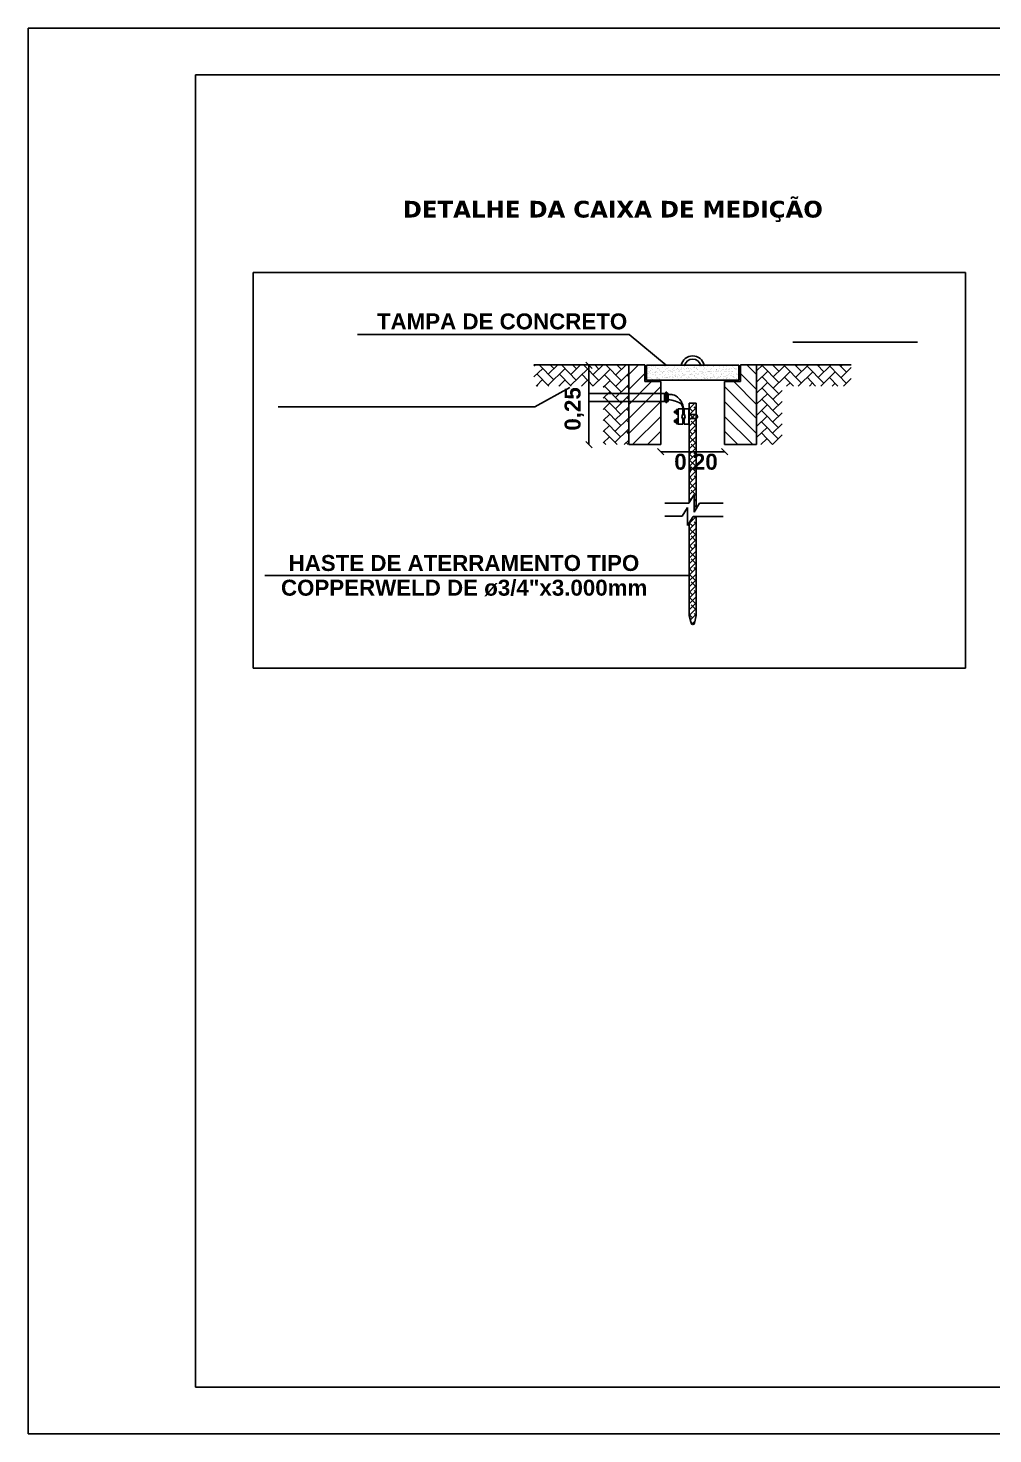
# Model space of a CAD drawing. Header units: millimetres. Extents: x 2300 to 2597, y 2140 to 2350.
# Drawn here: x 2300 to 2444.1, y 2140 to 2350 of the extents above; entities that cross this region are included whole.
import ezdxf
from ezdxf.enums import TextEntityAlignment as Align

# ---------------------------------------------------------------- set-up
doc = ezdxf.new("R2010")
doc.units = ezdxf.units.MM
doc.styles.add('SANSSERIFBOLD', font='sasb____.pfb')
doc.styles.get("Standard").update_dxf_attribs({"font": 'arial.ttf'})

msp = doc.modelspace()

# ---------------------------------------------------------------- linework, layer by layer
at = {"ltscale": 3}
for p, q in [((2300, 2350), (2597, 2350)), ((2300, 2140), (2300, 2350)), ((2325, 2343), (2590, 2343)), ((2325, 2147), (2325, 2343)), ((2590, 2147), (2325, 2147)), ((2597, 2140), (2300, 2140))]:
    msp.add_line(p, q, dxfattribs=at)
at = {"color": 7, "linetype": 'Continuous', "lineweight": -2}
for p, q in [((2333.62, 2313.48, 0.81), (2440.04, 2313.48, 0.81)), ((2333.62, 2254.39, 0.81), (2333.62, 2313.48, 0.81)), ((2440.04, 2313.48, 0.81), (2440.04, 2254.39, 0.81)), ((2349.21, 2304.21, 0.81), (2389.78, 2304.21, 0.81)), ((2389.78, 2304.21, 0.81), (2395.34, 2299.65, 0.81)), ((2414.22, 2303.1, 0.81), (2432.89, 2303.1, 0.81)), ((2389.73, 2299.71, 0.81), (2375.57, 2299.71, 0.81)), ((2375.57, 2299.56, 0.81), (2375.73, 2299.71, 0.81)), ((2378.54, 2297.47, 0.81), (2376.35, 2299.71, 0.81)), ((2377.71, 2298.32, 0.81), (2379.13, 2299.71, 0.81)), ((2378.56, 2299.15, 0.81), (2378.01, 2299.71, 0.81)), ((2381.9, 2297.43, 0.81), (2379.67, 2299.71, 0.81)), ((2381.07, 2298.28, 0.81), (2382.54, 2299.71, 0.81)), ((2381.92, 2299.11, 0.81), (2381.33, 2299.71, 0.81)), ((2385.26, 2297.38, 0.81), (2382.99, 2299.71, 0.81)), ((2384.25, 2299.15, 0.81), (2383.3, 2300.11, 0.81)), ((2383.77, 2287.78, 0.81), (2383.77, 2299.63, 0.81)), ((2384.43, 2298.24, 0.81), (2385.92, 2299.69, 0.81)), ((2385.28, 2299.07, 0.81), (2384.65, 2299.71, 0.81)), ((2385.92, 2299.69, 0.81), (2385.94, 2299.71, 0.81)), ((2388.62, 2297.34, 0.81), (2386.31, 2299.71, 0.81)), ((2387.79, 2298.19, 0.81), (2389.34, 2299.71, 0.81)), ((2388.64, 2299.02, 0.81), (2387.97, 2299.71, 0.81)), ((2389.73, 2299.61, 0.81), (2389.63, 2299.71, 0.81)), ((2389.73, 2290.17, 0.81), (2389.73, 2299.71, 0.81)), ((2392.12, 2299.71, 0.81), (2389.73, 2299.71, 0.81)), ((2389.73, 2299.71, 0.81), (2389.73, 2287.78, 0.81)), ((2389.73, 2298.25, 0.81), (2391.2, 2299.71, 0.81)), ((2392.12, 2297.19, 0.81), (2392.12, 2299.71, 0.81)), ((2392.36, 2299.65, 0.81), (2406.19, 2299.65, 0.81)), ((2392.36, 2297.43, 0.81), (2392.36, 2299.65, 0.81)), ((2392.51, 2299.55, 0.81), (2392.51, 2299.55, 0.81)), ((2393.31, 2299.63, 0.81), (2393.31, 2299.63, 0.81)), ((2393.49, 2299.65, 0.81), (2393.49, 2299.65, 0.81)), ((2393.64, 2299.55, 0.81), (2393.64, 2299.55, 0.81)), ((2393.65, 2299.53, 0.81), (2393.65, 2299.53, 0.81)), ((2394.16, 2299.53, 0.81), (2394.16, 2299.53, 0.81)), ((2394.27, 2299.64, 0.81), (2394.27, 2299.64, 0.81)), ((2394.35, 2299.56, 0.81), (2394.35, 2299.56, 0.81)), ((2394.64, 2299.6, 0.81), (2394.64, 2299.6, 0.81)), ((2394.77, 2299.56, 0.81), (2394.77, 2299.56, 0.81)), ((2395.1, 2299.51, 0.81), (2395.1, 2299.51, 0.81)), ((2395.2, 2299.63, 0.81), (2395.2, 2299.63, 0.81)), ((2395.91, 2299.56, 0.81), (2395.91, 2299.56, 0.81)), ((2397.04, 2299.56, 0.81), (2397.04, 2299.56, 0.81)), ((2398.17, 2299.56, 0.81), (2398.17, 2299.56, 0.81)), ((2399.3, 2299.56, 0.81), (2399.3, 2299.56, 0.81)), ((2400.43, 2299.57, 0.81), (2400.43, 2299.57, 0.81)), ((2401.34, 2299.54, 0.81), (2401.34, 2299.54, 0.81)), ((2401.53, 2299.56, 0.81), (2401.53, 2299.56, 0.81)), ((2401.57, 2299.57, 0.81), (2401.57, 2299.57, 0.81)), ((2401.83, 2299.6, 0.81), (2401.83, 2299.6, 0.81)), ((2402.7, 2299.57, 0.81), (2402.7, 2299.57, 0.81)), ((2403.83, 2299.57, 0.81), (2403.83, 2299.57, 0.81)), ((2404.96, 2299.57, 0.81), (2404.96, 2299.57, 0.81)), ((2405.05, 2299.64, 0.81), (2405.05, 2299.64, 0.81)), ((2406.09, 2299.58, 0.81), (2406.09, 2299.58, 0.81)), ((2406.19, 2299.65, 0.81), (2406.19, 2297.43, 0.81)), ((2406.43, 2299.71, 0.81), (2408.82, 2299.71, 0.81)), ((2406.43, 2297.19, 0.81), (2406.43, 2299.71, 0.81)), ((2408.82, 2298.25, 0.81), (2407.36, 2299.71, 0.81)), ((2408.82, 2290.17, 0.81), (2408.82, 2299.71, 0.81)), ((2408.82, 2299.71, 0.81), (2408.82, 2287.78, 0.81)), ((2408.82, 2299.71, 0.81), (2422.98, 2299.71, 0.81)), ((2408.82, 2298.78, 0.81), (2409.77, 2299.71, 0.81)), ((2412.15, 2297.05, 0.81), (2409.66, 2299.61, 0.81)), ((2412.17, 2298.73, 0.81), (2411.22, 2299.71, 0.81)), ((2411.34, 2299.58, 0.81), (2411.47, 2299.71, 0.81)), ((2412.63, 2299.18, 0.81), (2413.17, 2299.71, 0.81)), ((2415.51, 2297.01, 0.81), (2413.02, 2299.56, 0.81)), ((2415.53, 2298.69, 0.81), (2414.54, 2299.71, 0.81)), ((2414.68, 2297.86, 0.81), (2416.58, 2299.71, 0.81)), ((2414.7, 2299.54, 0.81), (2414.87, 2299.71, 0.81)), ((2418.87, 2296.97, 0.81), (2416.38, 2299.52, 0.81)), ((2418.89, 2298.65, 0.81), (2417.86, 2299.71, 0.81)), ((2418.04, 2297.82, 0.81), (2419.98, 2299.71, 0.81)), ((2418.06, 2299.5, 0.81), (2418.28, 2299.71, 0.81)), ((2422.26, 2298.61, 0.81), (2421.18, 2299.71, 0.81)), ((2421.43, 2299.46, 0.81), (2421.68, 2299.71, 0.81)), ((2375.57, 2297.9, 0.81), (2376.88, 2299.17, 0.81)), ((2375.88, 2296.53, 0.81), (2376.85, 2297.49, 0.81)), ((2377.79, 2296.53, 0.81), (2376.02, 2298.34, 0.81)), ((2377.68, 2296.64, 0.81), (2380.24, 2299.13, 0.81)), ((2379.28, 2296.53, 0.81), (2380.22, 2297.45, 0.81)), ((2381.11, 2296.53, 0.81), (2379.39, 2298.3, 0.81)), ((2381.05, 2296.6, 0.81), (2383.6, 2299.09, 0.81)), ((2382.68, 2296.53, 0.81), (2383.58, 2297.41, 0.81)), ((2384.43, 2296.53, 0.81), (2382.75, 2298.26, 0.81)), ((2384.41, 2296.55, 0.81), (2385.92, 2298.03, 0.81)), ((2385.92, 2298.03, 0.81), (2386.96, 2299.04, 0.81)), ((2387.75, 2296.53, 0.81), (2386.11, 2298.21, 0.81)), ((2387.79, 2296.53, 0.81), (2389.73, 2298.43, 0.81)), ((2389.73, 2297.9, 0.81), (2389.47, 2298.17, 0.81)), ((2389.73, 2296.02, 0.81), (2392.12, 2298.41, 0.81)), ((2406.19, 2297.43, 0.81), (2392.36, 2297.43, 0.81)), ((2392.38, 2298.19, 0.81), (2392.38, 2298.19, 0.81)), ((2392.39, 2299.3, 0.81), (2392.39, 2299.3, 0.81)), ((2392.4, 2297.49, 0.81), (2392.4, 2297.49, 0.81)), ((2392.53, 2298.38, 0.81), (2392.53, 2298.38, 0.81)), ((2392.55, 2299.21, 0.81), (2392.55, 2299.21, 0.81)), ((2392.57, 2297.87, 0.81), (2392.57, 2297.87, 0.81)), ((2392.64, 2297.81, 0.81), (2392.64, 2297.81, 0.81)), ((2392.65, 2298.74, 0.81), (2392.65, 2298.74, 0.81)), ((2392.68, 2299.34, 0.81), (2392.68, 2299.34, 0.81)), ((2392.72, 2298.41, 0.81), (2392.72, 2298.41, 0.81)), ((2392.8, 2298.64, 0.81), (2392.8, 2298.64, 0.81)), ((2392.85, 2299.27, 0.81), (2392.85, 2299.27, 0.81)), ((2392.87, 2298.57, 0.81), (2392.87, 2298.57, 0.81)), ((2392.87, 2297.48, 0.81), (2392.87, 2297.48, 0.81)), ((2392.89, 2297.87, 0.81), (2392.89, 2297.87, 0.81)), ((2392.92, 2298.87, 0.81), (2392.92, 2298.87, 0.81)), ((2392.94, 2297.83, 0.81), (2392.94, 2297.83, 0.81)), ((2392.95, 2297.52, 0.81), (2392.95, 2297.52, 0.81)), ((2392.98, 2298.81, 0.81), (2392.98, 2298.81, 0.81)), ((2393.02, 2298.44, 0.81), (2393.02, 2298.44, 0.81)), ((2393.06, 2299.2, 0.81), (2393.06, 2299.2, 0.81)), ((2393.06, 2297.51, 0.81), (2393.06, 2297.51, 0.81)), ((2393.1, 2297.73, 0.81), (2393.1, 2297.73, 0.81)), ((2393.18, 2299.41, 0.81), (2393.18, 2299.41, 0.81)), ((2393.3, 2298.52, 0.81), (2393.3, 2298.52, 0.81)), ((2393.34, 2298.93, 0.81), (2393.34, 2298.93, 0.81)), ((2393.35, 2298.29, 0.81), (2393.35, 2298.29, 0.81)), ((2393.35, 2297.55, 0.81), (2393.35, 2297.55, 0.81)), ((2393.36, 2298.23, 0.81), (2393.36, 2298.23, 0.81)), ((2393.37, 2299.43, 0.81), (2393.37, 2299.43, 0.81)), ((2393.38, 2297.53, 0.81), (2393.38, 2297.53, 0.81)), ((2393.51, 2298.51, 0.81), (2393.51, 2298.51, 0.81)), ((2393.66, 2299.47, 0.81), (2393.66, 2299.47, 0.81)), ((2393.66, 2298.19, 0.81), (2393.66, 2298.19, 0.81)), ((2393.7, 2298.53, 0.81), (2393.7, 2298.53, 0.81)), ((2393.73, 2298.13, 0.81), (2393.73, 2298.13, 0.81)), ((2393.78, 2299.26, 0.81), (2393.78, 2299.26, 0.81)), ((2393.78, 2298.74, 0.81), (2393.78, 2298.74, 0.81)), ((2393.8, 2298.56, 0.81), (2393.8, 2298.56, 0.81)), ((2393.82, 2297.86, 0.81), (2393.82, 2297.86, 0.81)), ((2393.85, 2297.61, 0.81), (2393.85, 2297.61, 0.81)), ((2393.93, 2298.64, 0.81), (2393.93, 2298.64, 0.81)), ((2394, 2298.57, 0.81), (2394, 2298.57, 0.81)), ((2394.01, 2299.19, 0.81), (2394.01, 2299.19, 0.81)), ((2394.04, 2297.84, 0.81), (2394.04, 2297.84, 0.81)), ((2394.04, 2297.64, 0.81), (2394.04, 2297.64, 0.81)), ((2394.07, 2297.83, 0.81), (2394.07, 2297.83, 0.81)), ((2394.08, 2299.13, 0.81), (2394.08, 2299.13, 0.81)), ((2394.19, 2299.2, 0.81), (2394.19, 2299.2, 0.81)), ((2394.23, 2297.73, 0.81), (2394.23, 2297.73, 0.81)), ((2394.29, 2298.94, 0.81), (2394.29, 2298.94, 0.81)), ((2394.31, 2298.24, 0.81), (2394.31, 2298.24, 0.81)), ((2394.33, 2297.68, 0.81), (2394.33, 2297.68, 0.81)), ((2394.34, 2297.54, 0.81), (2394.34, 2297.54, 0.81)), ((2394.39, 2298.84, 0.81), (2394.39, 2298.84, 0.81)), ((2394.41, 2297.51, 0.81), (2394.41, 2297.51, 0.81)), ((2394.47, 2297.45, 0.81), (2394.47, 2297.45, 0.81)), ((2394.49, 2298.64, 0.81), (2394.49, 2298.64, 0.81)), ((2394.49, 2298.29, 0.81), (2394.49, 2298.29, 0.81)), ((2394.68, 2298.66, 0.81), (2394.68, 2298.66, 0.81)), ((2394.75, 2298.51, 0.81), (2394.75, 2298.51, 0.81)), ((2394.76, 2299.3, 0.81), (2394.76, 2299.3, 0.81)), ((2394.78, 2298.6, 0.81), (2394.78, 2298.6, 0.81)), ((2394.8, 2297.9, 0.81), (2394.8, 2297.9, 0.81)), ((2394.82, 2298.45, 0.81), (2394.82, 2298.45, 0.81)), ((2394.83, 2297.74, 0.81), (2394.83, 2297.74, 0.81)), ((2394.91, 2298.74, 0.81), (2394.91, 2298.74, 0.81)), ((2394.98, 2298.7, 0.81), (2394.98, 2298.7, 0.81)), ((2395.02, 2297.77, 0.81), (2395.02, 2297.77, 0.81)), ((2395.07, 2298.65, 0.81), (2395.07, 2298.65, 0.81)), ((2395.14, 2298.16, 0.81), (2395.14, 2298.16, 0.81)), ((2395.17, 2299.45, 0.81), (2395.17, 2299.45, 0.81)), ((2395.21, 2297.83, 0.81), (2395.21, 2297.83, 0.81)), ((2395.22, 2298.93, 0.81), (2395.22, 2298.93, 0.81)), ((2395.24, 2298.23, 0.81), (2395.24, 2298.23, 0.81)), ((2395.27, 2297.53, 0.81), (2395.27, 2297.53, 0.81)), ((2395.31, 2297.8, 0.81), (2395.31, 2297.8, 0.81)), ((2395.32, 2299.2, 0.81), (2395.32, 2299.2, 0.81)), ((2395.36, 2297.74, 0.81), (2395.36, 2297.74, 0.81)), ((2395.47, 2298.77, 0.81), (2395.47, 2298.77, 0.81)), ((2395.49, 2299.16, 0.81), (2395.49, 2299.16, 0.81)), ((2395.5, 2297.83, 0.81), (2395.5, 2297.83, 0.81)), ((2395.57, 2297.77, 0.81), (2395.57, 2297.77, 0.81)), ((2395.62, 2298.29, 0.81), (2395.62, 2298.29, 0.81)), ((2395.66, 2298.79, 0.81), (2395.66, 2298.79, 0.81)), ((2395.71, 2299.31, 0.81), (2395.71, 2299.31, 0.81)), ((2395.73, 2298.61, 0.81), (2395.73, 2298.61, 0.81)), ((2395.76, 2297.91, 0.81), (2395.76, 2297.91, 0.81)), ((2395.81, 2297.87, 0.81), (2395.81, 2297.87, 0.81)), ((2395.85, 2298.83, 0.81), (2395.85, 2298.83, 0.81)), ((2395.88, 2297.48, 0.81), (2395.88, 2297.48, 0.81)), ((2395.91, 2298.77, 0.81), (2395.91, 2298.77, 0.81)), ((2395.96, 2298.83, 0.81), (2395.96, 2298.83, 0.81)), ((2396, 2297.89, 0.81), (2396, 2297.89, 0.81)), ((2396.05, 2298.75, 0.81), (2396.05, 2298.75, 0.81)), ((2396.2, 2298.97, 0.81), (2396.2, 2298.97, 0.81)), ((2396.2, 2298.65, 0.81), (2396.2, 2298.65, 0.81)), ((2396.22, 2298.27, 0.81), (2396.22, 2298.27, 0.81)), ((2396.23, 2298.48, 0.81), (2396.23, 2298.48, 0.81)), ((2396.25, 2297.57, 0.81), (2396.25, 2297.57, 0.81)), ((2396.29, 2297.93, 0.81), (2396.29, 2297.93, 0.81)), ((2396.34, 2297.84, 0.81), (2396.34, 2297.84, 0.81)), ((2396.45, 2298.9, 0.81), (2396.45, 2298.9, 0.81)), ((2396.46, 2299.21, 0.81), (2396.46, 2299.21, 0.81)), ((2396.49, 2297.74, 0.81), (2396.49, 2297.74, 0.81)), ((2396.58, 2299.48, 0.81), (2396.58, 2299.48, 0.81)), ((2396.59, 2298.15, 0.81), (2396.59, 2298.15, 0.81)), ((2396.64, 2299.31, 0.81), (2396.64, 2299.31, 0.81)), ((2396.64, 2298.92, 0.81), (2396.64, 2298.92, 0.81)), ((2396.66, 2298.61, 0.81), (2396.66, 2298.61, 0.81)), ((2396.66, 2298.09, 0.81), (2396.66, 2298.09, 0.81)), ((2396.69, 2297.9, 0.81), (2396.69, 2297.9, 0.81)), ((2396.75, 2298.3, 0.81), (2396.75, 2298.3, 0.81)), ((2396.78, 2298, 0.81), (2396.78, 2298, 0.81)), ((2396.93, 2298.96, 0.81), (2396.93, 2298.96, 0.81)), ((2396.94, 2299.15, 0.81), (2396.94, 2299.15, 0.81)), ((2396.97, 2298.02, 0.81), (2396.97, 2298.02, 0.81)), ((2396.98, 2297.8, 0.81), (2396.98, 2297.8, 0.81)), ((2397.01, 2299.09, 0.81), (2397.01, 2299.09, 0.81)), ((2397.15, 2298.98, 0.81), (2397.15, 2298.98, 0.81)), ((2397.18, 2298.75, 0.81), (2397.18, 2298.75, 0.81)), ((2397.18, 2298.28, 0.81), (2397.18, 2298.28, 0.81)), ((2397.2, 2297.58, 0.81), (2397.2, 2297.58, 0.81)), ((2397.27, 2298.06, 0.81), (2397.27, 2298.06, 0.81)), ((2397.32, 2298.8, 0.81), (2397.32, 2298.8, 0.81)), ((2397.33, 2298.65, 0.81), (2397.33, 2298.65, 0.81)), ((2397.34, 2297.46, 0.81), (2397.34, 2297.46, 0.81)), ((2397.43, 2299.02, 0.81), (2397.43, 2299.02, 0.81)), ((2397.47, 2297.84, 0.81), (2397.47, 2297.84, 0.81)), ((2397.59, 2299.21, 0.81), (2397.59, 2299.21, 0.81)), ((2397.62, 2299.34, 0.81), (2397.62, 2299.34, 0.81)), ((2397.62, 2299.05, 0.81), (2397.62, 2299.05, 0.81)), ((2397.62, 2297.74, 0.81), (2397.62, 2297.74, 0.81)), ((2397.64, 2298.64, 0.81), (2397.64, 2298.64, 0.81)), ((2397.67, 2297.94, 0.81), (2397.67, 2297.94, 0.81)), ((2397.69, 2298.47, 0.81), (2397.69, 2298.47, 0.81)), ((2397.75, 2298.4, 0.81), (2397.75, 2298.4, 0.81)), ((2397.76, 2298.13, 0.81), (2397.76, 2298.13, 0.81)), ((2397.88, 2298.3, 0.81), (2397.88, 2298.3, 0.81)), ((2397.91, 2299.09, 0.81), (2397.91, 2299.09, 0.81)), ((2397.95, 2298.15, 0.81), (2397.95, 2298.15, 0.81)), ((2398.03, 2299.47, 0.81), (2398.03, 2299.47, 0.81)), ((2398.07, 2298.11, 0.81), (2398.07, 2298.11, 0.81)), ((2398.08, 2298.98, 0.81), (2398.08, 2298.98, 0.81)), ((2398.1, 2299.41, 0.81), (2398.1, 2299.41, 0.81)), ((2398.11, 2298.28, 0.81), (2398.11, 2298.28, 0.81)), ((2398.13, 2297.58, 0.81), (2398.13, 2297.58, 0.81)), ((2398.25, 2298.19, 0.81), (2398.25, 2298.19, 0.81)), ((2398.31, 2298.75, 0.81), (2398.31, 2298.75, 0.81)), ((2398.41, 2299.15, 0.81), (2398.41, 2299.15, 0.81)), ((2398.42, 2299.12, 0.81), (2398.42, 2299.12, 0.81)), ((2398.43, 2297.78, 0.81), (2398.43, 2297.78, 0.81)), ((2398.46, 2298.65, 0.81), (2398.46, 2298.65, 0.81)), ((2398.5, 2297.72, 0.81), (2398.5, 2297.72, 0.81)), ((2398.57, 2299.35, 0.81), (2398.57, 2299.35, 0.81)), ((2398.6, 2299.18, 0.81), (2398.6, 2299.18, 0.81)), ((2398.6, 2298.65, 0.81), (2398.6, 2298.65, 0.81)), ((2398.6, 2297.84, 0.81), (2398.6, 2297.84, 0.81)), ((2398.62, 2297.95, 0.81), (2398.62, 2297.95, 0.81)), ((2398.72, 2299.21, 0.81), (2398.72, 2299.21, 0.81)), ((2398.74, 2298.26, 0.81), (2398.74, 2298.26, 0.81)), ((2398.76, 2297.74, 0.81), (2398.76, 2297.74, 0.81)), ((2398.78, 2298.79, 0.81), (2398.78, 2298.79, 0.81)), ((2398.81, 2297.43, 0.81), (2398.81, 2297.43, 0.81)), ((2398.85, 2298.72, 0.81), (2398.85, 2298.72, 0.81)), ((2398.89, 2299.22, 0.81), (2398.89, 2299.22, 0.81)), ((2398.93, 2298.28, 0.81), (2398.93, 2298.28, 0.81)), ((2399.02, 2298.3, 0.81), (2399.02, 2298.3, 0.81)), ((2399.06, 2299.01, 0.81), (2399.06, 2299.01, 0.81)), ((2399.09, 2298.31, 0.81), (2399.09, 2298.31, 0.81)), ((2399.11, 2297.61, 0.81), (2399.11, 2297.61, 0.81)), ((2399.16, 2298.43, 0.81), (2399.16, 2298.43, 0.81)), ((2399.23, 2298.32, 0.81), (2399.23, 2298.32, 0.81)), ((2399.39, 2299.28, 0.81), (2399.39, 2299.28, 0.81)), ((2399.44, 2298.75, 0.81), (2399.44, 2298.75, 0.81)), ((2399.5, 2299.35, 0.81), (2399.5, 2299.35, 0.81)), ((2399.51, 2299.44, 0.81), (2399.51, 2299.44, 0.81)), ((2399.52, 2298.1, 0.81), (2399.52, 2298.1, 0.81)), ((2399.53, 2298.65, 0.81), (2399.53, 2298.65, 0.81)), ((2399.55, 2297.95, 0.81), (2399.55, 2297.95, 0.81)), ((2399.57, 2299.31, 0.81), (2399.57, 2299.31, 0.81)), ((2399.59, 2298.04, 0.81), (2399.59, 2298.04, 0.81)), ((2399.6, 2298.65, 0.81), (2399.6, 2298.65, 0.81)), ((2399.72, 2298.38, 0.81), (2399.72, 2298.38, 0.81)), ((2399.74, 2297.84, 0.81), (2399.74, 2297.84, 0.81)), ((2399.85, 2299.21, 0.81), (2399.85, 2299.21, 0.81)), ((2399.87, 2299.35, 0.81), (2399.87, 2299.35, 0.81)), ((2399.87, 2299.1, 0.81), (2399.87, 2299.1, 0.81)), ((2399.89, 2297.74, 0.81), (2399.89, 2297.74, 0.81)), ((2399.91, 2298.41, 0.81), (2399.91, 2298.41, 0.81)), ((2399.91, 2297.75, 0.81), (2399.91, 2297.75, 0.81)), ((2399.94, 2299.04, 0.81), (2399.94, 2299.04, 0.81)), ((2400.02, 2299.02, 0.81), (2400.02, 2299.02, 0.81)), ((2400.04, 2298.32, 0.81), (2400.04, 2298.32, 0.81)), ((2400.06, 2297.62, 0.81), (2400.06, 2297.62, 0.81)), ((2400.06, 2297.49, 0.81), (2400.06, 2297.49, 0.81)), ((2400.15, 2298.3, 0.81), (2400.15, 2298.3, 0.81)), ((2400.21, 2298.45, 0.81), (2400.21, 2298.45, 0.81)), ((2400.24, 2297.51, 0.81), (2400.24, 2297.51, 0.81)), ((2400.25, 2298.75, 0.81), (2400.25, 2298.75, 0.81)), ((2400.36, 2299.41, 0.81), (2400.36, 2299.41, 0.81)), ((2400.49, 2299.38, 0.81), (2400.49, 2299.38, 0.81)), ((2400.51, 2298.68, 0.81), (2400.51, 2298.68, 0.81)), ((2400.53, 2297.98, 0.81), (2400.53, 2297.98, 0.81)), ((2400.54, 2297.55, 0.81), (2400.54, 2297.55, 0.81)), ((2400.55, 2299.44, 0.81), (2400.55, 2299.44, 0.81)), ((2400.57, 2298.75, 0.81), (2400.57, 2298.75, 0.81)), ((2400.62, 2298.42, 0.81), (2400.62, 2298.42, 0.81)), ((2400.68, 2298.36, 0.81), (2400.68, 2298.36, 0.81)), ((2400.7, 2298.51, 0.81), (2400.7, 2298.51, 0.81)), ((2400.73, 2298.66, 0.81), (2400.73, 2298.66, 0.81)), ((2400.85, 2299.47, 0.81), (2400.85, 2299.47, 0.81)), ((2400.87, 2297.84, 0.81), (2400.87, 2297.84, 0.81)), ((2400.89, 2298.54, 0.81), (2400.89, 2298.54, 0.81)), ((2400.95, 2299.02, 0.81), (2400.95, 2299.02, 0.81)), ((2400.96, 2299.42, 0.81), (2400.96, 2299.42, 0.81)), ((2400.97, 2298.32, 0.81), (2400.97, 2298.32, 0.81)), ((2400.99, 2299.22, 0.81), (2400.99, 2299.22, 0.81)), ((2400.99, 2297.62, 0.81), (2400.99, 2297.62, 0.81)), ((2401, 2298.07, 0.81), (2401, 2298.07, 0.81)), ((2401.02, 2297.75, 0.81), (2401.02, 2297.75, 0.81)), ((2401.03, 2299.36, 0.81), (2401.03, 2299.36, 0.81)), ((2401.03, 2297.62, 0.81), (2401.03, 2297.62, 0.81)), ((2401.18, 2298.58, 0.81), (2401.18, 2298.58, 0.81)), ((2401.22, 2297.64, 0.81), (2401.22, 2297.64, 0.81)), ((2401.28, 2298.3, 0.81), (2401.28, 2298.3, 0.81)), ((2401.35, 2299.07, 0.81), (2401.35, 2299.07, 0.81)), ((2401.36, 2297.74, 0.81), (2401.36, 2297.74, 0.81)), ((2401.43, 2297.68, 0.81), (2401.43, 2297.68, 0.81)), ((2401.44, 2299.4, 0.81), (2401.44, 2299.4, 0.81)), ((2401.46, 2298.7, 0.81), (2401.46, 2298.7, 0.81)), ((2401.48, 2298, 0.81), (2401.48, 2298, 0.81)), ((2401.52, 2297.68, 0.81), (2401.52, 2297.68, 0.81)), ((2401.68, 2298.64, 0.81), (2401.68, 2298.64, 0.81)), ((2401.71, 2298.76, 0.81), (2401.71, 2298.76, 0.81)), ((2401.71, 2298.74, 0.81), (2401.71, 2298.74, 0.81)), ((2401.78, 2298.68, 0.81), (2401.78, 2298.68, 0.81)), ((2401.86, 2298.66, 0.81), (2401.86, 2298.66, 0.81)), ((2401.87, 2298.67, 0.81), (2401.87, 2298.67, 0.81)), ((2401.93, 2299.06, 0.81), (2401.93, 2299.06, 0.81)), ((2401.95, 2298.35, 0.81), (2401.95, 2298.35, 0.81)), ((2401.97, 2297.65, 0.81), (2401.97, 2297.65, 0.81)), ((2402, 2297.85, 0.81), (2402, 2297.85, 0.81)), ((2402.01, 2297.75, 0.81), (2402.01, 2297.75, 0.81)), ((2402.09, 2298.39, 0.81), (2402.09, 2298.39, 0.81)), ((2402.12, 2299.22, 0.81), (2402.12, 2299.22, 0.81)), ((2402.15, 2297.75, 0.81), (2402.15, 2297.75, 0.81)), ((2402.16, 2298.71, 0.81), (2402.16, 2298.71, 0.81)), ((2402.2, 2297.77, 0.81), (2402.2, 2297.77, 0.81)), ((2402.37, 2299.39, 0.81), (2402.37, 2299.39, 0.81)), ((2402.39, 2298.69, 0.81), (2402.39, 2298.69, 0.81)), ((2402.41, 2298.31, 0.81), (2402.41, 2298.31, 0.81)), ((2402.41, 2297.99, 0.81), (2402.41, 2297.99, 0.81)), ((2402.44, 2299.39, 0.81), (2402.44, 2299.39, 0.81)), ((2402.45, 2298.06, 0.81), (2402.45, 2298.06, 0.81)), ((2402.5, 2297.81, 0.81), (2402.5, 2297.81, 0.81)), ((2402.52, 2298, 0.81), (2402.52, 2298, 0.81)), ((2402.66, 2298.77, 0.81), (2402.66, 2298.77, 0.81)), ((2402.8, 2299.06, 0.81), (2402.8, 2299.06, 0.81)), ((2402.84, 2298.76, 0.81), (2402.84, 2298.76, 0.81)), ((2402.84, 2297.71, 0.81), (2402.84, 2297.71, 0.81)), ((2402.85, 2298.8, 0.81), (2402.85, 2298.8, 0.81)), ((2402.87, 2299, 0.81), (2402.87, 2299, 0.81)), ((2402.88, 2299.07, 0.81), (2402.88, 2299.07, 0.81)), ((2402.9, 2298.37, 0.81), (2402.9, 2298.37, 0.81)), ((2402.93, 2297.67, 0.81), (2402.93, 2297.67, 0.81)), ((2402.99, 2298.66, 0.81), (2402.99, 2298.66, 0.81)), ((2402.99, 2297.87, 0.81), (2402.99, 2297.87, 0.81)), ((2403.13, 2297.85, 0.81), (2403.13, 2297.85, 0.81)), ((2403.14, 2298.84, 0.81), (2403.14, 2298.84, 0.81)), ((2403.18, 2297.9, 0.81), (2403.18, 2297.9, 0.81)), ((2403.19, 2298.71, 0.81), (2403.19, 2298.71, 0.81)), ((2403.25, 2299.22, 0.81), (2403.25, 2299.22, 0.81)), ((2403.29, 2297.75, 0.81), (2403.29, 2297.75, 0.81)), ((2403.35, 2299.43, 0.81), (2403.35, 2299.43, 0.81)), ((2403.37, 2298.73, 0.81), (2403.37, 2298.73, 0.81)), ((2403.39, 2298.03, 0.81), (2403.39, 2298.03, 0.81)), ((2403.48, 2297.94, 0.81), (2403.48, 2297.94, 0.81)), ((2403.54, 2298.31, 0.81), (2403.54, 2298.31, 0.81)), ((2403.55, 2298.38, 0.81), (2403.55, 2298.38, 0.81)), ((2403.61, 2298.32, 0.81), (2403.61, 2298.32, 0.81)), ((2403.63, 2298.9, 0.81), (2403.63, 2298.9, 0.81)), ((2403.81, 2299.06, 0.81), (2403.81, 2299.06, 0.81)), ((2403.82, 2298.93, 0.81), (2403.82, 2298.93, 0.81)), ((2403.83, 2298.36, 0.81), (2403.83, 2298.36, 0.81)), ((2403.86, 2297.66, 0.81), (2403.86, 2297.66, 0.81)), ((2403.89, 2299.38, 0.81), (2403.89, 2299.38, 0.81)), ((2403.93, 2298.03, 0.81), (2403.93, 2298.03, 0.81)), ((2403.96, 2299.32, 0.81), (2403.96, 2299.32, 0.81)), ((2403.97, 2298.76, 0.81), (2403.97, 2298.76, 0.81)), ((2403.97, 2298, 0.81), (2403.97, 2298, 0.81)), ((2404.12, 2298.96, 0.81), (2404.12, 2298.96, 0.81)), ((2404.12, 2298.66, 0.81), (2404.12, 2298.66, 0.81)), ((2404.16, 2298.03, 0.81), (2404.16, 2298.03, 0.81)), ((2404.26, 2297.85, 0.81), (2404.26, 2297.85, 0.81)), ((2404.28, 2299.03, 0.81), (2404.28, 2299.03, 0.81)), ((2404.29, 2297.69, 0.81), (2404.29, 2297.69, 0.81)), ((2404.3, 2299.44, 0.81), (2404.3, 2299.44, 0.81)), ((2404.32, 2298.74, 0.81), (2404.32, 2298.74, 0.81)), ((2404.35, 2298.04, 0.81), (2404.35, 2298.04, 0.81)), ((2404.36, 2297.63, 0.81), (2404.36, 2297.63, 0.81)), ((2404.38, 2299.22, 0.81), (2404.38, 2299.22, 0.81)), ((2404.42, 2297.75, 0.81), (2404.42, 2297.75, 0.81)), ((2404.45, 2298.07, 0.81), (2404.45, 2298.07, 0.81)), ((2404.61, 2299.03, 0.81), (2404.61, 2299.03, 0.81)), ((2404.64, 2298.7, 0.81), (2404.64, 2298.7, 0.81)), ((2404.68, 2298.31, 0.81), (2404.68, 2298.31, 0.81)), ((2404.71, 2298.63, 0.81), (2404.71, 2298.63, 0.81)), ((2404.79, 2299.1, 0.81), (2404.79, 2299.1, 0.81)), ((2404.8, 2299.05, 0.81), (2404.8, 2299.05, 0.81)), ((2404.81, 2298.4, 0.81), (2404.81, 2298.4, 0.81)), ((2404.84, 2297.7, 0.81), (2404.84, 2297.7, 0.81)), ((2404.95, 2298.13, 0.81), (2404.95, 2298.13, 0.81)), ((2405.02, 2298.34, 0.81), (2405.02, 2298.34, 0.81)), ((2405.1, 2299.09, 0.81), (2405.1, 2299.09, 0.81)), ((2405.1, 2298.76, 0.81), (2405.1, 2298.76, 0.81)), ((2405.14, 2298.16, 0.81), (2405.14, 2298.16, 0.81)), ((2405.23, 2299.43, 0.81), (2405.23, 2299.43, 0.81)), ((2405.25, 2298.73, 0.81), (2405.25, 2298.73, 0.81)), ((2405.26, 2298.66, 0.81), (2405.26, 2298.66, 0.81)), ((2405.28, 2298.03, 0.81), (2405.28, 2298.03, 0.81)), ((2405.37, 2299.35, 0.81), (2405.37, 2299.35, 0.81)), ((2405.39, 2298.01, 0.81), (2405.39, 2298.01, 0.81)), ((2405.4, 2297.85, 0.81), (2405.4, 2297.85, 0.81)), ((2405.43, 2298.2, 0.81), (2405.43, 2298.2, 0.81)), ((2405.45, 2297.95, 0.81), (2405.45, 2297.95, 0.81)), ((2405.51, 2299.22, 0.81), (2405.51, 2299.22, 0.81)), ((2405.55, 2297.75, 0.81), (2405.55, 2297.75, 0.81)), ((2405.59, 2299.16, 0.81), (2405.59, 2299.16, 0.81)), ((2405.73, 2299.01, 0.81), (2405.73, 2299.01, 0.81)), ((2405.74, 2299.11, 0.81), (2405.74, 2299.11, 0.81)), ((2405.77, 2298.41, 0.81), (2405.77, 2298.41, 0.81)), ((2405.77, 2297.66, 0.81), (2405.77, 2297.66, 0.81)), ((2405.78, 2299.18, 0.81), (2405.78, 2299.18, 0.81)), ((2405.79, 2297.71, 0.81), (2405.79, 2297.71, 0.81)), ((2405.8, 2298.95, 0.81), (2405.8, 2298.95, 0.81)), ((2405.81, 2298.31, 0.81), (2405.81, 2298.31, 0.81)), ((2405.93, 2298.26, 0.81), (2405.93, 2298.26, 0.81)), ((2406.08, 2299.22, 0.81), (2406.08, 2299.22, 0.81)), ((2406.12, 2298.66, 0.81), (2406.12, 2298.66, 0.81)), ((2406.12, 2298.29, 0.81), (2406.12, 2298.29, 0.81)), ((2408.82, 2296.02, 0.81), (2406.43, 2298.41, 0.81)), ((2408.82, 2297.12, 0.81), (2410.49, 2298.75, 0.81)), ((2411, 2296.53, 0.81), (2409.64, 2297.92, 0.81)), ((2411.32, 2297.9, 0.81), (2412.63, 2299.18, 0.81)), ((2411.62, 2296.53, 0.81), (2412.63, 2297.52, 0.81)), ((2412.63, 2297.52, 0.81), (2413.85, 2298.71, 0.81)), ((2414.32, 2296.53, 0.81), (2413, 2297.88, 0.81)), ((2415.02, 2296.53, 0.81), (2417.21, 2298.67, 0.81)), ((2417.64, 2296.53, 0.81), (2416.36, 2297.84, 0.81)), ((2418.43, 2296.53, 0.81), (2420.58, 2298.63, 0.81)), ((2420.96, 2296.53, 0.81), (2419.72, 2297.8, 0.81)), ((2422.24, 2296.93, 0.81), (2419.75, 2299.48, 0.81)), ((2421.41, 2297.78, 0.81), (2422.98, 2299.31, 0.81)), ((2421.83, 2296.53, 0.81), (2422.98, 2297.65, 0.81)), ((2375.68, 2293.45, 0.81), (2380.95, 2296.31, 0.81)), ((2376.13, 2296.53, 0.81), (2376, 2296.66, 0.81)), ((2379.45, 2296.53, 0.81), (2379.37, 2296.62, 0.81)), ((2382.77, 2296.53, 0.81), (2382.73, 2296.58, 0.81)), ((2395.08, 2295.43, 0.81), (2383.77, 2295.44, 0.81)), ((2385.92, 2296.37, 0.81), (2386.09, 2296.53, 0.81)), ((2385.92, 2294.71, 0.81), (2386.92, 2295.68, 0.81)), ((2386.09, 2296.53, 0.81), (2386.94, 2297.36, 0.81)), ((2388.58, 2293.98, 0.81), (2386.09, 2296.53, 0.81)), ((2386.09, 2296.53, 0.81), (2386.09, 2296.53, 0.81)), ((2387.75, 2294.83, 0.81), (2389.49, 2296.53, 0.81)), ((2388.6, 2295.66, 0.81), (2387.75, 2296.53, 0.81)), ((2387.77, 2296.51, 0.81), (2387.79, 2296.53, 0.81)), ((2389.73, 2296.2, 0.81), (2389.45, 2296.49, 0.81)), ((2389.49, 2296.53, 0.81), (2389.73, 2296.77, 0.81)), ((2389.73, 2293.79, 0.81), (2393.13, 2297.19, 0.81)), ((2389.73, 2291.68, 0.81), (2394.5, 2296.45, 0.81)), ((2394.5, 2297.19, 0.81), (2392.12, 2297.19, 0.81)), ((2394.5, 2287.78, 0.81), (2394.5, 2297.19, 0.81)), ((2395.08, 2295.44, 0.81), (2395.08, 2294.23, 0.81)), ((2395.08, 2295.44, 0.81), (2395.26, 2295.44, 0.81)), ((2395.26, 2295.62, 0.81), (2395.26, 2294.05, 0.81)), ((2395.26, 2295.62, 0.81), (2395.42, 2295.62, 0.81)), ((2395.26, 2295.32, 0.81), (2395.42, 2295.32, 0.81)), ((2395.42, 2295.62, 0.81), (2395.42, 2294.05, 0.81)), ((2395.42, 2295.44, 0.81), (2395.54, 2295.44, 0.81)), ((2395.42, 2295.44, 0.81), (2395.6, 2295.44, 0.81)), ((2395.6, 2295.44, 0.81), (2395.6, 2294.23, 0.81)), ((2404.05, 2287.78, 0.81), (2404.05, 2297.19, 0.81)), ((2404.05, 2297.19, 0.81), (2406.43, 2297.19, 0.81)), ((2408.82, 2291.68, 0.81), (2404.05, 2296.45, 0.81)), ((2408.82, 2293.79, 0.81), (2405.42, 2297.19, 0.81)), ((2408.82, 2295.46, 0.81), (2409.92, 2296.53, 0.81)), ((2408.82, 2293.8, 0.81), (2410.45, 2295.39, 0.81)), ((2412.11, 2293.69, 0.81), (2409.62, 2296.24, 0.81)), ((2409.92, 2296.53, 0.81), (2410.47, 2297.07, 0.81)), ((2412.13, 2295.37, 0.81), (2411, 2296.53, 0.81)), ((2411.28, 2294.54, 0.81), (2412.63, 2295.86, 0.81)), ((2411.3, 2296.22, 0.81), (2411.62, 2296.53, 0.81)), ((2413.32, 2296.53, 0.81), (2413.83, 2297.03, 0.81)), ((2416.72, 2296.53, 0.81), (2417.19, 2296.99, 0.81)), ((2420.13, 2296.53, 0.81), (2420.55, 2296.95, 0.81)), ((2337.34, 2293.45, 0.81), (2375.68, 2293.45, 0.81)), ((2395.08, 2294.24, 0.81), (2383.77, 2294.24, 0.81)), ((2385.92, 2293.05, 0.81), (2386.9, 2294, 0.81)), ((2388.56, 2292.3, 0.81), (2386.07, 2294.85, 0.81)), ((2387.71, 2291.47, 0.81), (2389.73, 2293.45, 0.81)), ((2387.73, 2293.15, 0.81), (2389.73, 2295.11, 0.81)), ((2389.73, 2294.5, 0.81), (2389.43, 2294.81, 0.81)), ((2389.73, 2289.45, 0.81), (2394.5, 2294.22, 0.81)), ((2395.08, 2294.23, 0.81), (2395.26, 2294.23, 0.81)), ((2395.26, 2295.02, 0.81), (2395.42, 2295.02, 0.81)), ((2395.26, 2294.72, 0.81), (2395.42, 2294.72, 0.81)), ((2395.26, 2294.41, 0.81), (2395.42, 2294.41, 0.81)), ((2395.42, 2294.05, 0.81), (2395.26, 2294.05, 0.81)), ((2395.42, 2294.23, 0.81), (2395.6, 2294.23, 0.81)), ((2398.76, 2293.12, 0.81), (2399.6, 2293.96, 0.81)), ((2398.76, 2279.14, 0.81), (2398.76, 2293.96, 0.81)), ((2399.8, 2293.96, 0.81), (2398.76, 2293.96, 0.81)), ((2399.26, 2292.76, 0.81), (2398.76, 2293.27, 0.81)), ((2398.84, 2292.35, 0.81), (2399.8, 2293.3, 0.81)), ((2399.8, 2293.09, 0.81), (2399.48, 2293.41, 0.81)), ((2399.8, 2293.94, 0.81), (2399.78, 2293.96, 0.81)), ((2399.8, 2293.96, 0.81), (2399.8, 2292.33, 0.81)), ((2408.82, 2289.45, 0.81), (2404.05, 2294.22, 0.81)), ((2408.82, 2292.14, 0.81), (2410.43, 2293.71, 0.81)), ((2412.09, 2292.01, 0.81), (2409.6, 2294.56, 0.81)), ((2411.26, 2292.86, 0.81), (2412.63, 2294.2, 0.81)), ((2385.92, 2291.39, 0.81), (2386.88, 2292.32, 0.81)), ((2388.52, 2288.94, 0.81), (2386.03, 2291.49, 0.81)), ((2388.54, 2290.62, 0.81), (2386.05, 2293.17, 0.81)), ((2387.69, 2289.79, 0.81), (2389.73, 2291.79, 0.81)), ((2389.73, 2291.1, 0.81), (2389.39, 2291.45, 0.81)), ((2389.73, 2292.8, 0.81), (2389.41, 2293.13, 0.81)), ((2390.29, 2287.78, 0.81), (2394.5, 2292, 0.81)), ((2396.56, 2292.8, 0.81), (2397.1, 2292.8, 0.81)), ((2396.56, 2292.51, 0.81), (2396.63, 2292.8, 0.81)), ((2396.56, 2292.51, 0.81), (2396.56, 2292.8, 0.81)), ((2396.56, 2292.51, 0.81), (2397.1, 2292.51, 0.81)), ((2396.56, 2291.44, 0.81), (2397.1, 2291.44, 0.81)), ((2396.56, 2291.44, 0.81), (2396.63, 2291.15, 0.81)), ((2396.56, 2291.44, 0.81), (2396.56, 2291.15, 0.81)), ((2396.56, 2291.15, 0.81), (2397.1, 2291.15, 0.81)), ((2396.63, 2292.51, 0.81), (2396.63, 2292.8, 0.81)), ((2396.63, 2292.51, 0.81), (2396.71, 2292.8, 0.81)), ((2396.63, 2291.44, 0.81), (2396.63, 2291.15, 0.81)), ((2396.63, 2291.44, 0.81), (2396.71, 2291.15, 0.81)), ((2396.71, 2292.51, 0.81), (2396.71, 2292.8, 0.81)), ((2396.71, 2292.51, 0.81), (2396.78, 2292.8, 0.81)), ((2396.71, 2291.44, 0.81), (2396.71, 2291.15, 0.81)), ((2396.71, 2291.44, 0.81), (2396.78, 2291.15, 0.81)), ((2396.78, 2292.51, 0.81), (2396.78, 2292.8, 0.81)), ((2396.78, 2292.51, 0.81), (2396.88, 2292.8, 0.81)), ((2396.78, 2291.44, 0.81), (2396.78, 2291.15, 0.81)), ((2396.78, 2291.44, 0.81), (2396.88, 2291.15, 0.81)), ((2396.88, 2292.33, 0.81), (2396.88, 2293.05, 0.81)), ((2396.88, 2293.05, 0.81), (2397.1, 2293.05, 0.81)), ((2396.88, 2292.33, 0.81), (2397.1, 2292.33, 0.81)), ((2396.88, 2291.61, 0.81), (2397.1, 2291.61, 0.81)), ((2396.88, 2290.9, 0.81), (2396.88, 2291.61, 0.81)), ((2397.1, 2290.83, 0.81), (2397.1, 2293.12, 0.81)), ((2397.1, 2293.12, 0.81), (2397.82, 2293.12, 0.81)), ((2397.82, 2292.4, 0.81), (2397.67, 2291.94, 0.81)), ((2397.67, 2291.94, 0.81), (2397.74, 2291.76, 0.81)), ((2397.67, 2291.94, 0.81), (2397.82, 2291.54, 0.81)), ((2397.74, 2291.76, 0.81), (2397.92, 2291.69, 0.81)), ((2397.92, 2292.26, 0.81), (2397.75, 2292.19, 0.81)), ((2397.82, 2293.12, 0.81), (2397.82, 2292.4, 0.81)), ((2397.82, 2291.54, 0.81), (2397.82, 2290.83, 0.81)), ((2398.06, 2292.19, 0.81), (2397.92, 2292.26, 0.81)), ((2397.92, 2291.69, 0.81), (2398.07, 2291.76, 0.81)), ((2398.71, 2293.12, 0.81), (2397.99, 2293.12, 0.81)), ((2397.99, 2293.12, 0.81), (2397.99, 2292.4, 0.81)), ((2398.14, 2291.94, 0.81), (2397.99, 2292.4, 0.81)), ((2397.99, 2291.54, 0.81), (2398.14, 2291.94, 0.81)), ((2397.99, 2291.54, 0.81), (2397.99, 2290.83, 0.81)), ((2398.07, 2291.76, 0.81), (2398.14, 2291.94, 0.81)), ((2398.71, 2293.12, 0.81), (2398.71, 2290.83, 0.81)), ((2398.71, 2292.21, 0.81), (2398.84, 2292.35, 0.81)), ((2398.71, 2291.36, 0.81), (2399.7, 2292.34, 0.81)), ((2398.71, 2292.26, 0.81), (2399.68, 2292.26, 0.81)), ((2398.71, 2291.69, 0.81), (2399.68, 2291.69, 0.81)), ((2398.72, 2290.51, 0.81), (2399.8, 2291.58, 0.81)), ((2398.82, 2292.35, 0.81), (2398.76, 2292.41, 0.81)), ((2399.69, 2291.48, 0.81), (2398.82, 2292.35, 0.81)), ((2399.8, 2290.52, 0.81), (2399.05, 2291.26, 0.81)), ((2399.93, 2292.19, 0.81), (2399.68, 2292.26, 0.81)), ((2399.68, 2291.69, 0.81), (2399.93, 2291.76, 0.81)), ((2399.7, 2292.35, 0.81), (2399.8, 2292.44, 0.81)), ((2399.8, 2292.44, 0.81), (2399.8, 2278.17, 0.81)), ((2400, 2291.94, 0.81), (2399.93, 2292.19, 0.81)), ((2399.93, 2291.76, 0.81), (2400, 2291.94, 0.81)), ((2408.26, 2287.78, 0.81), (2404.05, 2292, 0.81)), ((2408.82, 2290.48, 0.81), (2410.41, 2292.03, 0.81)), ((2412.05, 2288.65, 0.81), (2409.56, 2291.2, 0.81)), ((2412.07, 2290.33, 0.81), (2409.58, 2292.88, 0.81)), ((2411.24, 2291.18, 0.81), (2412.63, 2292.54, 0.81)), ((2385.92, 2289.73, 0.81), (2386.86, 2290.64, 0.81)), ((2387.99, 2287.78, 0.81), (2386.01, 2289.81, 0.81)), ((2387.67, 2288.11, 0.81), (2389.73, 2290.13, 0.81)), ((2389.73, 2289.39, 0.81), (2389.37, 2289.77, 0.81)), ((2392.52, 2287.78, 0.81), (2394.5, 2289.77, 0.81)), ((2396.88, 2290.9, 0.81), (2397.1, 2290.9, 0.81)), ((2397.1, 2290.83, 0.81), (2397.82, 2290.83, 0.81)), ((2398.71, 2290.83, 0.81), (2397.99, 2290.83, 0.81)), ((2398.83, 2290.62, 0.81), (2398.72, 2290.74, 0.81)), ((2398.72, 2289.65, 0.81), (2399.8, 2290.73, 0.81)), ((2399.26, 2289.34, 0.81), (2398.72, 2289.88, 0.81)), ((2398.72, 2288.8, 0.81), (2399.8, 2289.87, 0.81)), ((2399.69, 2288.05, 0.81), (2398.72, 2289.02, 0.81)), ((2398.73, 2287.94, 0.81), (2399.8, 2289.01, 0.81)), ((2399.8, 2289.66, 0.81), (2399.48, 2289.98, 0.81)), ((2406.03, 2287.78, 0.81), (2404.05, 2289.77, 0.81)), ((2408.82, 2288.82, 0.81), (2410.39, 2290.35, 0.81)), ((2411.23, 2287.78, 0.81), (2409.54, 2289.52, 0.81)), ((2411.2, 2287.82, 0.81), (2412.63, 2289.22, 0.81)), ((2411.22, 2289.5, 0.81), (2412.63, 2290.88, 0.81)), ((2383.3, 2288.26, 0.81), (2384.25, 2287.3, 0.81)), ((2383.77, 2287.78, 0.81), (2383.77, 2288.74, 0.81)), ((2385.92, 2288.07, 0.81), (2386.84, 2288.96, 0.81)), ((2386.32, 2287.78, 0.81), (2385.98, 2288.13, 0.81)), ((2389.03, 2287.78, 0.81), (2389.73, 2288.47, 0.81)), ((2389.65, 2287.78, 0.81), (2389.35, 2288.09, 0.81)), ((2389.73, 2287.78, 0.81), (2394.5, 2287.78, 0.81)), ((2394.03, 2287.2, 0.81), (2394.98, 2286.24, 0.81)), ((2398.73, 2287.09, 0.81), (2399.8, 2288.16, 0.81)), ((2398.73, 2286.24, 0.81), (2399.8, 2287.3, 0.81)), ((2398.83, 2287.19, 0.81), (2398.73, 2287.3, 0.81)), ((2399.8, 2287.09, 0.81), (2399.05, 2287.84, 0.81)), ((2403.57, 2287.2, 0.81), (2404.52, 2286.24, 0.81)), ((2408.82, 2287.78, 0.81), (2404.05, 2287.78, 0.81)), ((2409.46, 2287.78, 0.81), (2410.37, 2288.67, 0.81)), ((2409.57, 2287.78, 0.81), (2409.52, 2287.84, 0.81)), ((2394.5, 2286.72, 0.81), (2404.05, 2286.72, 0.81)), ((2398.73, 2285.38, 0.81), (2399.8, 2286.44, 0.81)), ((2399.26, 2285.91, 0.81), (2398.73, 2286.44, 0.81)), ((2399.69, 2284.62, 0.81), (2398.73, 2285.58, 0.81)), ((2398.74, 2284.53, 0.81), (2399.8, 2285.59, 0.81)), ((2399.8, 2286.23, 0.81), (2399.48, 2286.55, 0.81)), ((2398.74, 2283.67, 0.81), (2399.8, 2284.73, 0.81)), ((2398.74, 2282.82, 0.81), (2399.8, 2283.87, 0.81)), ((2398.83, 2283.77, 0.81), (2398.74, 2283.86, 0.81)), ((2399.26, 2282.48, 0.81), (2398.74, 2283, 0.81)), ((2398.75, 2281.97, 0.81), (2399.8, 2283.02, 0.81)), ((2399.8, 2283.66, 0.81), (2399.05, 2284.41, 0.81)), ((2399.8, 2282.8, 0.81), (2399.48, 2283.12, 0.81)), ((2398.75, 2281.11, 0.81), (2399.8, 2282.16, 0.81)), ((2399.69, 2281.2, 0.81), (2398.75, 2282.14, 0.81)), ((2398.75, 2280.26, 0.81), (2399.8, 2281.3, 0.81)), ((2399.8, 2280.23, 0.81), (2399.05, 2280.98, 0.81)), ((2398.69, 2279.03, -2.02), (2395.14, 2279.03, -2.02)), ((2399.49, 2280.35, -2.02), (2398.69, 2279.03, -2.02)), ((2398.83, 2280.34, 0.81), (2398.75, 2280.42, 0.81)), ((2398.91, 2279.4, 0.81), (2398.75, 2279.56, 0.81)), ((2398.76, 2279.4, 0.81), (2399.16, 2279.81, 0.81)), ((2399.49, 2280.14, 0.81), (2399.8, 2280.44, 0.81)), ((2399.49, 2277.67, -2.02), (2399.49, 2280.35, -2.02)), ((2399.8, 2279.38, 0.81), (2399.49, 2279.68, 0.81)), ((2399.49, 2279.28, 0.81), (2399.8, 2279.59, 0.81)), ((2400.3, 2279.01, -2.02), (2399.49, 2277.67, -2.02)), ((2399.49, 2278.43, 0.81), (2399.8, 2278.73, 0.81)), ((2403.84, 2279.01, -2.02), (2400.3, 2279.01, -2.02)), ((2397.73, 2277.08, -2.02), (2395.14, 2277.08, -2.02)), ((2398.53, 2278.4, -2.02), (2397.73, 2277.08, -2.02)), ((2398.53, 2275.72, -2.02), (2398.53, 2278.4, -2.02)), ((2399.35, 2277.06, -2.02), (2398.53, 2275.72, -2.02)), ((2398.76, 2275.98, 0.81), (2399.8, 2277.02, 0.81)), ((2403.84, 2277.06, -2.02), (2399.35, 2277.06, -2.02)), ((2399.6, 2277.86, 0.81), (2399.49, 2277.97, 0.81)), ((2399.8, 2276.81, 0.81), (2399.54, 2277.06, 0.81)), ((2399.8, 2277.06, 0.81), (2399.8, 2262.23, 0.81)), ((2398.76, 2275.12, 0.81), (2399.8, 2276.16, 0.81)), ((2398.76, 2262.23, 0.81), (2398.76, 2276.09, 0.81)), ((2398.76, 2274.26, 0.81), (2399.8, 2275.3, 0.81)), ((2399.69, 2274.34, 0.81), (2398.76, 2275.27, 0.81)), ((2398.76, 2273.41, 0.81), (2399.8, 2274.45, 0.81)), ((2399.26, 2275.63, 0.81), (2398.77, 2276.12, 0.81)), ((2399.8, 2275.95, 0.81), (2399.48, 2276.27, 0.81)), ((2398.76, 2272.55, 0.81), (2399.8, 2273.59, 0.81)), ((2398.83, 2273.48, 0.81), (2398.76, 2273.56, 0.81)), ((2398.76, 2271.69, 0.81), (2399.8, 2272.73, 0.81)), ((2399.26, 2272.2, 0.81), (2398.76, 2272.7, 0.81)), ((2399.8, 2273.38, 0.81), (2399.05, 2274.13, 0.81)), ((2399.8, 2272.52, 0.81), (2399.48, 2272.84, 0.81)), ((2398.76, 2270.84, 0.81), (2399.8, 2271.88, 0.81)), ((2399.69, 2270.91, 0.81), (2398.76, 2271.85, 0.81)), ((2398.76, 2269.98, 0.81), (2399.8, 2271.02, 0.81)), ((2398.76, 2269.12, 0.81), (2399.8, 2270.16, 0.81)), ((2398.83, 2270.06, 0.81), (2398.76, 2270.13, 0.81)), ((2399.8, 2269.95, 0.81), (2399.05, 2270.7, 0.81)), ((2392.77, 2268.25, 0.81), (2335.37, 2268.25, 0.81)), ((2392.77, 2268.25, 0.81), (2398.76, 2268.25, 0.81)), ((2398.76, 2268.27, 0.81), (2399.8, 2269.3, 0.81)), ((2399.26, 2268.77, 0.81), (2398.76, 2269.28, 0.81)), ((2398.76, 2267.41, 0.81), (2399.8, 2268.45, 0.81)), ((2399.69, 2267.49, 0.81), (2398.76, 2268.42, 0.81)), ((2399.8, 2269.09, 0.81), (2399.48, 2269.41, 0.81)), ((2398.76, 2266.55, 0.81), (2399.8, 2267.59, 0.81)), ((2398.76, 2265.7, 0.81), (2399.8, 2266.73, 0.81)), ((2398.83, 2266.63, 0.81), (2398.76, 2266.71, 0.81)), ((2399.8, 2266.52, 0.81), (2399.05, 2267.27, 0.81)), ((2399.8, 2265.67, 0.81), (2399.48, 2265.99, 0.81)), ((2398.76, 2264.84, 0.81), (2399.8, 2265.88, 0.81)), ((2399.26, 2265.34, 0.81), (2398.76, 2265.85, 0.81)), ((2398.76, 2263.98, 0.81), (2399.8, 2265.02, 0.81)), ((2399.69, 2264.06, 0.81), (2398.76, 2264.99, 0.81)), ((2398.76, 2263.12, 0.81), (2399.8, 2264.16, 0.81)), ((2399.8, 2263.1, 0.81), (2399.05, 2263.84, 0.81)), ((2398.76, 2262.27, 0.81), (2399.8, 2263.31, 0.81)), ((2398.83, 2263.2, 0.81), (2398.76, 2263.28, 0.81)), ((2399.26, 2261.92, 0.81), (2398.76, 2262.42, 0.81)), ((2398.76, 2262.23, 0.81), (2398.99, 2261.31, 0.81)), ((2398.93, 2261.58, 0.81), (2399.8, 2262.45, 0.81)), ((2399.8, 2262.24, 0.81), (2399.48, 2262.56, 0.81)), ((2399.54, 2261.09, 0.81), (2399.8, 2262.23, 0.81)), ((2399.4, 2260.92, 0.81), (2398.99, 2261.33, 0.81)), ((2398.99, 2261.31, 0.81), (2399.05, 2261.08, 0.81)), ((2399.15, 2260.94, 0.81), (2399.61, 2261.41, 0.81)), ((2440.04, 2254.39, 0.81), (2333.62, 2254.39, 0.81))]:
    msp.add_line(p, q, dxfattribs=at)
for centre, radius, start, end in [((2399.28, 2299.3, 0.81), 1.74, 11.6571, 168.3429), ((2399.28, 2299.3, 0.81), 1.26, 16.1364, 163.8198), ((2399.3, 2261.15, 0.81), 0.253, 194.4624, 345.9359)]:
    msp.add_arc(centre, radius, start, end, dxfattribs=at)
for points in [[(2395.6, 2295.23, 0.81), (2397.25, 2294.62, -2.02), (2397.63, 2294.12, -2.06), (2397.96, 2292.24, -2.02)], [(2395.6, 2294.49, 0.81), (2396.72, 2294.27, -2.02), (2397.61, 2293.77, -2.02), (2397.82, 2293.19, -2.02), (2397.84, 2292.23, 0.81)]]:
    msp.add_spline(points, degree=3, dxfattribs=at)

# ---------------------------------------------------------------- texts
at = {"color": 7, "linetype": 'Continuous', "lineweight": -2, "style": 'SANSSERIFBOLD'}
msp.add_text('TAMPA DE CONCRETO', height=2.3855, dxfattribs=at).set_placement((2352.11, 2306.19, -2.02), align=Align.MIDDLE_LEFT)
msp.add_text('0,25', height=2.386, rotation=90, dxfattribs=at).set_placement((2382.53, 2289.87, -2.02))
msp.add_text('0,20', height=2.386, dxfattribs=at).set_placement((2396.53, 2284.03, -2.02))
msp.add_text('HASTE DE ATERRAMENTO TIPO', height=2.3855, dxfattribs=at).set_placement((2365.11, 2268.19, -2.02), align=Align.BOTTOM_CENTER)
msp.add_text('COPPERWELD DE ø3/4"x3.000mm', height=2.3855, dxfattribs=at).set_placement((2365.14, 2267.6, -2.02), align=Align.TOP_CENTER)
at = {"insert": (2347.63, 2324.2), "char_height": 2.5, "attachment_point": 1}
msp.add_mtext_dynamic_manual_height_columns('\\pi8.33865;{\\fVerdana|b1|i0|c0|p34;DETALHE DA CAIXA DE MEDIÇÃO}', width=80, gutter_width=12.5, heights=[0], dxfattribs=at)

doc.saveas('drawing.dxf')
